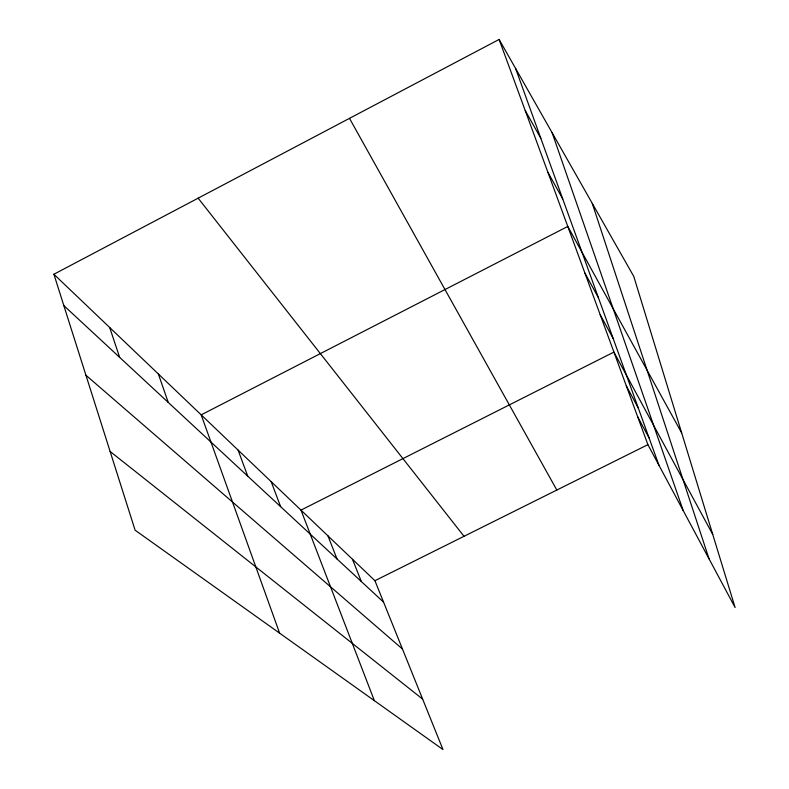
<?xml version="1.0" encoding="UTF-8"?>
<svg xmlns="http://www.w3.org/2000/svg" width="789" height="789" viewBox="0 0 789 789"><rect width="100%" height="100%" fill="white"/><g stroke="black" fill="none" stroke-linecap="round" stroke-linejoin="round"><path stroke-width="1.18" d="M53.889 274.247L374.933 580.704L442.974 749.55L135.106 530.198L53.889 274.247L499.112 39.45L633.774 276.416L735.111 607.54L647.907 444.651L499.112 39.45M374.933 580.704L647.907 444.651M110.115 451.456L422.657 699.123M85.932 375.229L402.479 649.041M63.83 305.59L383.582 602.165M198.147 198.177L464.021 536.303M525.208 110.499L540.83 138.312M349.497 118.36L556.827 490.048M547.882 172.258L562.744 198.986M681.666 432.905L567.784 226.443L201.185 414.856L279.622 633.163M584.886 273.033L598.437 297.749M600.173 314.663L613.152 338.481M712.753 534.469L613.921 352.081L300.984 510.108L374.361 700.662M626.338 385.91L638.291 408.061M637.62 416.631L649.11 438.023M352.505 559.293L361.352 581.552M327.958 535.869L337.011 558.967M271.189 481.675L280.628 506.676M238.11 450.105L247.726 476.161M515.562 68.387L658.983 465.332M552.142 132.769L683.185 510.542M158.352 373.966L168.254 402.449M109.681 327.514L119.652 357.368M592.253 203.355L709.045 558.849"/></g></svg>
